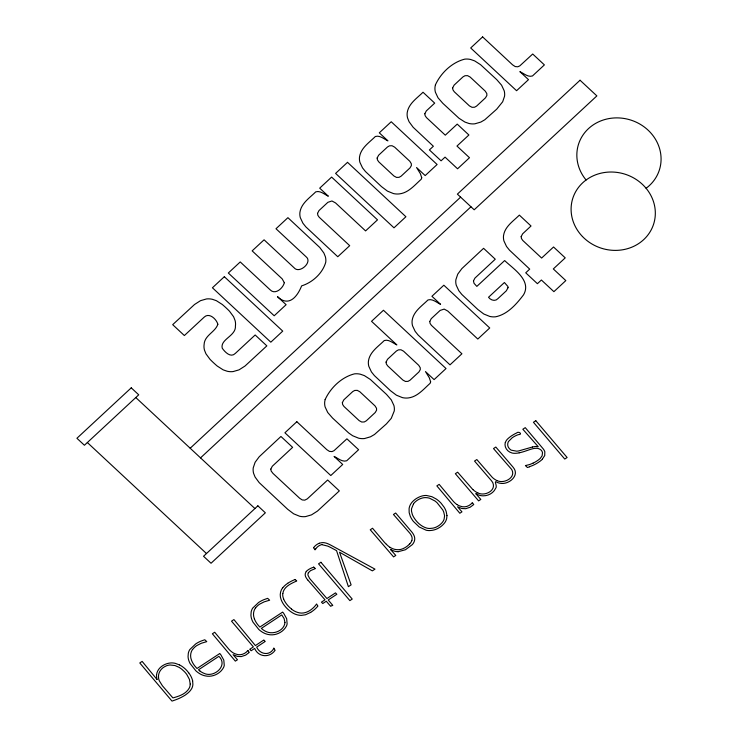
<?xml version="1.0" encoding="UTF-8"?>
<svg xmlns="http://www.w3.org/2000/svg" width="738" height="738" viewBox="0 0 738 738"><rect width="100%" height="100%" fill="white"/><g stroke="black" fill="none" stroke-linecap="round" stroke-linejoin="round"><path stroke-width="1.11" d="M156.567 674.855C157.194 667.945 164.445 663.314 170.893 662.936A13.948 12.767 17.4 0 1 175.404 663.388L179.482 664.929M282.839 593.536C283.641 586.295 292.442 582.983 296.741 580.963A21.531 19.723 17.4 0 1 295.108 579.478M308.401 572.743L310.541 570.631L315.394 568.564A16.688 15.277 17.4 0 1 313.668 567.042M315.633 548.906L315.025 549.865L314.628 549.22A19.723 18.063 17.4 0 0 313.502 547.596M413.548 503.75L411.601 508.556A12.306 11.264 17.4 0 0 411.555 511.416L412.293 514.34A21.218 19.428 17.4 0 0 413.289 516.535C416.214 521.748 420.863 526.369 426.693 528.085A11.808 10.812 17.4 0 0 429.784 528.482L432.883 528.159A15.793 14.465 17.4 0 0 436.684 526.867L438.446 525.862A19.354 17.721 17.4 0 0 442.33 522.384A11.753 10.766 17.4 0 0 444.138 519.026L444.58 515.751L443.75 512.135A22.315 20.433 17.4 0 0 442.717 509.893L437.09 502.753A26.088 23.893 17.4 0 0 434.94 500.973L429.59 498.224A14.022 12.832 17.4 0 0 427.219 497.726L425.678 497.615A11.66 10.683 17.4 0 0 422.726 497.929A16.679 15.277 17.4 0 0 419.267 499.165L418.603 499.506A19.059 17.454 17.4 0 0 416.749 500.659A16.836 15.415 17.4 0 0 413.548 503.74M542.356 459.11L544.736 455.54L544.828 451.776A11.125 10.184 17.4 0 0 543.186 448.824L525.253 427.653L522.836 429.239L538.26 446.73L536.056 446.564M190.192 448.234L460.613 197.147M200.533 457.874L470.964 206.788M310.68 612.374L305.532 614.763L301.252 615.391A15.766 14.437 17.4 0 1 293.254 613.241L292.165 612.605A28.662 26.245 17.4 0 1 284.693 605.843A24.096 22.066 17.4 0 1 281.123 599.597A14.28 13.081 17.4 0 1 282.691 587.679M533.039 463.15L530.253 464.303A20.599 18.865 17.4 0 1 529.054 464.7L525.41 465.586A21.522 19.705 17.4 0 1 526.379 466.481L527.421 467.532L529.524 466.813M532.485 446.997L518.639 450.946A16.78 15.369 17.4 0 1 516.609 451.167L511.277 450.18A7.564 6.928 17.4 0 1 508.731 447.781L508.196 446.859A6.107 5.59 17.4 0 1 507.716 444.894L507.744 443.87A7.463 6.827 17.4 0 1 508.5 441.509L512.181 437.791A26.568 24.326 17.4 0 1 517.273 435.042A18.505 16.946 17.4 0 1 518.214 434.691C523.399 434.719 518.602 430.466 516.305 433.16A31.383 28.736 17.4 0 0 514.534 434.036L512.052 435.512A31.928 29.234 17.4 0 0 507.707 438.898A9.834 9.004 17.4 0 0 505.364 442.551M322.321 544.764L327.801 546.12A62.712 57.426 17.4 0 1 331.15 547.734L336.556 550.64L348.391 586.664L351.113 584.865L339.526 552.218L372.367 570.871L374.987 569.136L331.131 545.317A38.062 34.852 17.4 0 0 327.478 543.574L326.713 543.306A14.594 13.367 17.4 0 0 323.853 542.661A8.376 7.666 17.4 0 0 321.823 542.698A10.083 9.225 17.4 0 0 319.369 543.306M398.169 551.701L405.43 549.755L412.164 544.736A10.987 10.064 17.4 0 0 414.479 540.733A9.004 8.247 17.4 0 0 414.258 536.111A15.599 14.28 17.4 0 0 411.859 532.061L395.669 513.021L393.455 514.478L409.802 533.159A12.629 11.559 17.4 0 1 411.859 536.784A6.845 6.273 17.4 0 1 411.832 540.428M496.942 480.493C503.371 484.156 515.991 477.993 511.932 469.931A15.719 14.391 17.4 0 0 511.36 469.1L493.51 448.566L495.816 447.043L512.864 466.942A33.044 30.249 17.4 0 1 513.307 467.495C520.179 475.659 508.5 485.023 500.244 483.252A12.325 11.282 17.4 0 1 497.578 482.569C492.569 479.294 498.132 486.038 495.521 488.556C493.39 493.15 488.233 495.853 483.279 495.825A12.131 11.107 17.4 0 1 479.525 495.309A25.765 23.598 17.4 0 1 475.955 493.768M477.754 492.846C484.137 496.526 496.305 491.065 492.855 482.855A17.62 16.135 17.4 0 0 491.157 480.364L474.534 461.065L476.831 459.553L492.347 477.44A18.109 16.587 17.4 0 0 496.895 480.576M389.996 547.319L390.725 547.753A13.219 12.103 17.4 0 0 400.946 549.395A19.529 17.878 17.4 0 0 409.664 543.832M200.016 671.054L198.457 669.827L218.882 656.331C228.605 665.685 213.835 678.268 203.9 673.277A16.614 15.212 17.4 0 1 200.007 671.073M472.91 489.654L457.643 472.191L455.346 473.704L478.611 500.871L480.816 499.414L475.945 493.796M135.801 397.551L254.924 508.556M87.352 442.532L206.474 553.537M386.343 544.284L385.448 543.389A66.411 60.811 17.4 0 1 384.397 542.282L372.552 528.251L370.245 529.773L393.566 556.895L395.78 555.437L390.42 549.376L392.367 550.373A13.247 12.131 17.4 0 0 398.169 551.72M307.774 579.967L324.997 599.8L321.454 602.134L322.774 603.536L326.279 601.23L330.624 606.276A16.992 15.553 17.4 0 1 332.783 605.391L328.207 599.966L336.823 594.284L335.495 592.882L326.925 598.527L310.117 579.053A22.417 20.526 17.4 0 1 309.49 578.214L308.023 575.308A4.419 4.05 17.4 0 1 308.383 572.734M156.982 679.44L142.148 661.405L139.786 662.955L172 701.1L175.183 699.984A52.988 48.523 17.4 0 0 185.404 695.002L187.775 693.157A19.668 18.016 17.4 0 0 191.576 688.812A11.845 10.839 17.4 0 0 192.886 684.144L192.609 680.962M307.728 579.92L307.349 579.459A13.874 12.703 17.4 0 1 305.716 576.895A6.088 5.572 17.4 0 1 305.218 574.192A5.36 4.908 17.4 0 1 306.325 571.581M586.083 179.998A42.426 38.856 17.4 0 1 592.365 125.478A42.426 38.856 17.4 0 1 651.405 133.633A42.426 38.856 17.4 0 1 646.091 188.282M157.037 679.43A28.598 26.181 17.4 0 1 156.511 674.855M179.518 664.864A25.71 23.542 17.4 0 1 188.707 672.844M188.716 672.835A22.518 20.618 17.4 0 1 192.692 680.953M192.655 649.486A17.657 16.162 17.4 0 1 196.843 645.538L201.253 643.287L206.778 641.626L204.777 639.745L200.874 641.156A30.184 27.638 17.4 0 0 199.767 641.636A34.418 31.513 17.4 0 0 195.69 643.933L189.832 649.523A13.33 12.205 17.4 0 0 188.319 653.213L188.061 656.497A16.236 14.861 17.4 0 0 189.085 661.313A23.662 21.66 17.4 0 0 190.164 663.628L195.921 670.87A24.465 22.408 17.4 0 0 199.694 673.674L200.718 674.255A15.959 14.612 17.4 0 0 205.072 675.833C212.12 677.567 220.09 673.96 223.522 667.595A10.452 9.566 17.4 0 0 224.26 665.279L223.798 660.113L220.828 654.754A18.505 16.946 17.4 0 0 219.767 653.517L197 668.48L195.017 666.23A20.516 18.791 17.4 0 1 194.721 665.861A22.14 20.267 17.4 0 1 191.511 660.242A13.358 12.232 17.4 0 1 192.526 649.412M255.523 608.066A17.657 16.162 17.4 0 1 259.711 604.118L264.121 601.867L269.647 600.206L267.645 598.333L263.743 599.736A30.184 27.638 17.4 0 0 262.636 600.225A34.418 31.513 17.4 0 0 258.558 602.512L252.7 608.103A13.33 12.205 17.4 0 0 251.188 611.793L250.929 615.077A16.236 14.861 17.4 0 0 251.953 619.892A23.662 21.66 17.4 0 0 253.033 622.208L258.789 629.459A24.465 22.408 17.4 0 0 262.562 632.263L263.586 632.835A15.959 14.612 17.4 0 0 267.94 634.422C274.988 636.156 282.958 632.549 286.39 626.175A10.452 9.566 17.4 0 0 287.128 623.859L286.667 618.693L283.696 613.343A18.505 16.946 17.4 0 0 282.636 612.106L259.868 627.06L257.885 624.818A20.516 18.791 17.4 0 1 257.59 624.44A22.14 20.267 17.4 0 1 254.379 618.831M254.407 618.822A13.358 12.232 17.4 0 1 255.394 607.992M283.641 598.905A11.651 10.664 17.4 0 1 282.783 593.527M291.611 609.09A26.024 23.828 17.4 0 1 283.53 598.942M291.556 609.164A17.242 15.793 17.4 0 0 297.34 612.319C304.886 615.086 312.395 610.003 316.593 603.988A19.741 18.081 17.4 0 0 317.912 606.064A32.223 29.511 17.4 0 1 310.67 612.355M282.783 587.743A23.21 21.254 17.4 0 1 287.774 583.288M287.746 583.241A45.147 41.337 17.4 0 1 295.126 579.505M306.187 571.461A18.441 16.882 17.4 0 1 313.742 567.227M313.604 547.67A14.52 13.293 17.4 0 1 319.323 543.205M315.716 548.952A10.987 10.064 17.4 0 1 322.238 544.487M389.968 547.347A23.708 21.706 17.4 0 1 386.371 544.257M411.859 540.437A11.125 10.184 17.4 0 1 409.738 543.888M456.942 504.561A21.337 19.539 17.4 0 1 453.187 501.167L439.156 484.368L436.85 485.89L459.829 513.251L461.951 511.849L457.569 506.785L461.831 508.491L465.66 508.713L470.134 507.237L473.741 504.543A21.134 19.354 17.4 0 1 472.366 502.587C469.626 506.203 464.654 507.919 460.364 506.185A11.928 10.922 17.4 0 1 456.96 504.534M477.717 492.919A19.326 17.703 17.4 0 1 472.966 489.608M533.039 463.15A34.031 31.162 17.4 0 0 537.172 460.816A23.007 21.07 17.4 0 0 540.382 458.252L542.135 455.733L542.504 452.698A5.517 5.046 17.4 0 0 541.507 450.595A5.065 4.631 17.4 0 0 540.613 449.719L539.478 449.018A7.398 6.771 17.4 0 0 538.094 448.501A6.91 6.319 17.4 0 0 537.098 448.307L534.441 448.381A29.898 27.38 17.4 0 0 529.985 449.534L524.312 451.462A58.477 53.542 17.4 0 1 519.192 452.828M519.192 452.818A18.598 17.029 17.4 0 1 515.032 453.298A9.908 9.068 17.4 0 1 511.969 452.975A9.059 8.293 17.4 0 1 505.262 442.532M532.495 447.034A14.428 13.21 17.4 0 1 536.046 446.481M542.476 459.221A37.638 34.465 17.4 0 1 529.469 466.684M446.97 515.585L446.647 518.63A13.773 12.611 17.4 0 1 444.783 522.652L444.322 523.251A22.786 20.867 17.4 0 1 439.719 527.375L437.699 528.546A19.52 17.869 17.4 0 1 432.173 530.327L429.784 530.567A13.782 12.62 17.4 0 1 426.213 530.235L419.295 527.033L413.391 521.415A24.096 22.057 17.4 0 1 410.199 516.065L409.175 512.652L409.083 508.805A14.04 12.86 17.4 0 1 409.821 505.881A15.147 13.874 17.4 0 1 412.348 501.886A22.223 20.35 17.4 0 1 416.048 498.75A23.828 21.817 17.4 0 1 417.551 497.846L419.092 497.071A20.941 19.179 17.4 0 1 422.311 495.927A13.256 12.14 17.4 0 1 426.555 495.493L431.905 496.692L436.324 499.072A26.614 24.363 17.4 0 1 441.103 503.224L444.156 507.246A22.896 20.968 17.4 0 1 446.149 511.443L446.97 515.585M284.951 622.512C284.278 630.658 273.733 634.689 266.759 631.857A16.614 15.212 17.4 0 1 262.876 629.652L261.326 628.416L281.75 614.911L284.112 618.601L284.951 622.512M217.848 324.24C215.431 332.063 204.389 335.273 204.103 344.591A16.125 14.76 17.4 0 0 204.472 350.126L205.957 353.816L210.035 359.351A107.748 98.661 17.4 0 0 217.212 366.039L223.162 369.849L227.129 371.232A16.125 14.76 17.4 0 0 233.079 371.583L239.029 369.858L244.988 366.048L266.842 345.873L255.164 334.987L235.293 353.437C230.699 358.161 224.869 351.998 222.239 348.198C220.016 339.148 236.215 336.011 235.422 325.947A16.125 14.76 17.4 0 0 235.053 320.412L233.577 316.722L229.49 311.187A107.748 98.661 17.4 0 0 222.313 304.499L216.372 300.689L212.406 299.305A16.125 14.76 17.4 0 0 206.456 298.955L200.496 300.68L194.537 304.49L172.692 324.665L184.362 335.55L204.232 317.1C209.251 312.248 216.474 319.167 217.848 324.24M270.837 469.064L271.132 470.964L272.949 473.372L299.637 498.251L302.229 499.94L304.776 500.152L307.285 498.879L327.654 480.004L339.332 490.89L317.478 511.065L311.519 514.866L305.569 516.591A16.125 14.76 17.4 0 1 299.619 516.24L293.669 513.823L287.719 509.321L259.167 482.597L255.09 477.062L253.604 473.372A16.125 14.76 17.4 0 1 253.245 467.827L255.108 462.292L259.213 456.757L280.938 436.472L292.617 447.357L272.285 466.259L270.837 469.064M284.324 282.7C283.106 288.078 275.339 295.172 270.265 289.933L240.237 261.944L228.319 273.014L274.195 315.772L286.113 304.702L277.479 296.658C288.798 307.515 297.423 296.556 301.621 285.883C312.515 282.488 322.635 273.291 325.735 262.267A16.125 14.76 17.4 0 0 325.366 256.732L323.89 253.042L319.803 247.507L287.912 217.673L275.994 228.743L306.03 256.723C313.032 262.101 299.333 274.213 294.111 267.793L264.075 239.813L252.156 250.874L282.184 278.863L284.324 282.7M317.543 213.374L317.847 215.275L319.167 217.203L349.692 245.671L337.773 256.741L305.883 226.907L302.912 223.217L300.32 217.682A16.125 14.76 17.4 0 1 299.951 212.147C301.353 203.153 309.822 197.775 315.735 191.852C320.163 190.321 324.508 194.463 328.336 196.207L319.702 188.162L331.62 177.092L377.505 219.85L365.587 230.911L335.55 202.932L331.943 200.976L327.903 202.304L319 210.57L317.543 213.374M342.358 402.662L342.663 404.562L343.982 406.481L359.175 420.642L361.749 422.035L364.295 421.951L366.297 420.817L375.208 412.542L376.574 410.208L376.528 408.317L375.033 405.909L359.84 391.758L357.266 390.365L354.72 390.448L352.718 391.583L343.807 399.858L342.358 402.662M377.146 158.033L377.45 159.934L378.769 161.862L393.963 176.022L396.546 177.415L399.083 177.323L401.094 176.188L409.996 167.923L411.37 165.589L411.315 163.698L409.83 161.29L394.636 147.139L392.053 145.737L389.516 145.829L387.505 146.963L378.603 155.238L377.146 158.033M386.066 362.081L386.361 363.982L387.69 365.9L402.883 380.061L405.457 381.454L408.003 381.361L410.005 380.227L418.916 371.961L420.282 369.627L420.236 367.736L418.741 365.328L403.548 351.177L400.974 349.784L398.428 349.867L396.426 351.002L387.515 359.277L386.066 362.081M424.83 113.763L425.134 115.663L426.453 117.591L445.291 135.174L457.219 124.113L468.898 134.989L456.97 146.059L469.488 157.72L457.569 168.79L445.051 157.129L441.075 160.819L429.405 149.934L433.372 146.244L413.169 127.296L409.083 121.761L407.597 118.071A16.125 14.76 17.4 0 1 407.238 112.536C408.631 103.541 417.108 98.163 423.012 92.241L434.691 103.126L426.278 110.958L424.83 113.763M429.765 321.491L430.07 323.392L431.398 325.32L461.914 353.788L449.995 364.858L418.105 335.024L415.134 331.334L412.542 325.799A16.125 14.76 17.4 0 1 412.173 320.264C413.575 311.27 422.044 305.892 427.957 299.969C432.385 298.438 436.73 302.58 440.568 304.324L431.933 296.279L443.852 285.209L489.728 327.967L477.809 339.037L447.781 311.049L444.165 309.093L440.134 310.421L431.223 318.687L429.765 321.491M452.643 87.942L452.947 89.842L454.267 91.77L469.46 105.921L472.034 107.314L474.58 107.231L476.582 106.097L485.493 97.822L486.868 95.488L486.812 93.597L485.318 91.198L470.134 77.038L467.551 75.645L465.005 75.728L463.003 76.863L454.091 85.138L452.643 87.942M473.473 280.91L474.017 283.291L476.84 286.39L504.654 260.56C512.928 268.595 531.997 280.385 523.556 294.813C516.48 304.121 507.633 314.305 495.696 316.777A16.125 14.76 17.4 0 1 489.746 316.427L483.796 314.01L477.855 309.508L461.813 294.444L458.842 290.754L456.25 285.219A16.125 14.76 17.4 0 1 455.881 279.684L457.754 274.139L461.85 268.614L483.584 248.319L495.263 259.204L474.931 278.106L473.473 280.91M521.157 236.64L521.462 238.54L522.781 240.468L541.627 258.051L553.546 246.99L565.225 257.866L553.306 268.936L565.815 280.597L553.897 291.667L541.388 280.006L537.412 283.696L525.733 272.811L529.709 269.121L509.497 250.173L506.526 246.483L503.934 240.948A16.125 14.76 17.4 0 1 503.565 235.404C504.967 226.418 513.436 221.04 519.349 215.118L531.019 225.994L522.615 233.835L521.157 236.64M421.73 177.784L421.214 179.26C414.774 184.98 408.548 192.803 399.369 193.9A16.125 14.76 17.4 0 1 393.419 193.559L387.468 191.133L381.518 186.631L365.485 171.567L362.515 167.877L359.913 162.342A16.125 14.76 17.4 0 1 359.554 156.807C360.956 147.812 369.424 142.434 375.328 136.512C379.766 134.98 384.101 139.122 387.939 140.866L379.304 132.822L391.223 121.752L437.108 164.509L425.189 175.579L416.555 167.526L420.402 173.744L421.73 177.784M430.641 381.823L430.125 383.308C423.686 389.018 417.459 396.841 408.28 397.948A16.125 14.76 17.4 0 1 402.33 397.597L396.38 395.171L390.439 390.67L374.397 375.605L371.426 371.915L368.834 366.38A16.125 14.76 17.4 0 1 368.474 360.845C369.867 351.851 378.336 346.473 384.249 340.55C388.677 339.019 393.022 343.161 396.859 344.904L371.537 321.316L383.456 310.246L446.02 368.548L434.101 379.618L425.466 371.574L429.313 377.782L430.641 381.823M190.229 684.061L190.044 685.75A10.618 9.723 17.4 0 1 189.242 688.084C186.004 693.978 178.993 696.275 172.886 697.908L162.415 685.786L159.408 680.971A11.061 10.129 17.4 0 1 158.633 678.49L158.486 676.515A13.515 12.371 17.4 0 1 158.698 674.514A12.564 11.504 17.4 0 1 160.164 670.86A14.253 13.044 17.4 0 1 163.873 667.115L166.41 665.805A12.592 11.531 17.4 0 1 170.081 664.993L174.998 665.538L179.002 667.309A22.832 20.904 17.4 0 1 181.889 669.311L184.509 671.737A27.776 25.433 17.4 0 1 186.843 674.569L189.426 679.403L190.229 684.061M508.012 287.709L506.333 290.8L497.919 298.632C495.226 301.768 490.659 300.209 488.519 297.276L504.414 282.516L507.873 286.455A3.579 3.275 17.4 0 1 508.012 287.709M325.135 399.581L324.766 401.426A16.125 14.76 17.4 0 0 325.126 406.961L327.718 412.496L332.552 418.04L348.714 432.985L352.672 435.752L358.622 438.178A16.125 14.76 17.4 0 0 364.572 438.529L370.531 436.795L374.498 434.488L386.417 423.889L391.269 418.354L394.249 410.974A16.125 14.76 17.4 0 0 393.889 405.439L391.297 399.895L386.463 394.36L370.301 379.415L364.36 375.605L360.393 374.221A16.125 14.76 17.4 0 0 354.443 373.871C341.685 377.063 330.523 387.773 325.135 399.581M435.42 84.861L435.051 86.706A16.125 14.76 17.4 0 0 435.411 92.241L438.012 97.785L442.837 103.32L458.999 118.264L464.949 122.074L468.907 123.458A16.125 14.76 17.4 0 0 474.866 123.809L480.816 122.084L484.792 119.777L496.711 109.169L502.67 101.789L504.543 96.254A16.125 14.76 17.4 0 0 504.174 90.719L501.582 85.184L496.748 79.639L480.586 64.695L474.645 60.885L470.678 59.501A16.125 14.76 17.4 0 0 464.728 59.151C451.97 62.343 440.807 73.062 435.42 84.861M273.863 648.213C269.923 656.276 259.887 654.541 256.676 647.088L265.219 641.451A16.384 15 17.4 0 1 264.204 640.39L263.853 639.994L255.385 645.575L233.918 619.588L231.529 621.156L253.374 646.903L249.73 649.302A17.546 16.061 17.4 0 1 250.588 650.187L251.095 650.759L254.638 648.425C258.466 657.457 269.767 658.01 275.108 650.298A18.828 17.232 17.4 0 1 274.499 649.339L273.863 648.213M247.894 650.473C245.154 654.089 240.182 655.796 235.892 654.071A11.928 10.922 17.4 0 1 232.488 652.42A21.337 19.539 17.4 0 1 228.715 649.053L214.684 632.254L212.378 633.776L235.348 661.128L237.479 659.735L233.097 654.661L237.35 656.377L241.188 656.599L245.662 655.123L249.259 652.429A21.134 19.354 17.4 0 1 247.894 650.473M224.343 276.704L212.424 287.774L270.818 342.183L282.737 331.113L224.343 276.704M347.515 162.332L335.596 173.402L393.991 227.821L405.909 216.751L347.515 162.332M482.615 36.9L470.696 47.97L516.572 90.719L528.491 79.658L519.866 71.604C523.694 73.348 528.039 77.49 532.467 75.968L544.386 64.898L532.707 54.012L519.792 65.885L517.781 66.78L515.235 66.577L512.642 64.889L482.615 36.9M131.244 387.837L76.918 438.271L84.418 445.263L138.735 394.821L131.244 387.837M580.05 80.239L457.385 194.131L474.193 209.795L596.867 95.903L580.05 80.239M296.833 421.712L284.914 432.782L330.79 475.54L342.709 464.47L334.083 456.425C337.912 458.169 342.257 462.311 346.685 460.78L358.603 449.71L346.925 438.824L334.01 450.697L331.999 451.601L329.452 451.388L326.86 449.7L296.833 421.712M257.866 505.825L203.54 556.268L211.04 563.251L265.357 512.818L257.866 505.825M320.91 562.273L318.558 563.823L349.877 600.621L352.229 599.072L320.91 562.273M535.788 420.706L533.436 422.265L564.755 459.054L567.116 457.505L535.788 420.706M582.439 236.492A42.426 38.856 17.4 0 0 653.508 224.472A42.426 38.856 17.4 0 0 603.675 172.637A42.426 38.856 17.4 0 0 582.439 236.492"/></g></svg>
